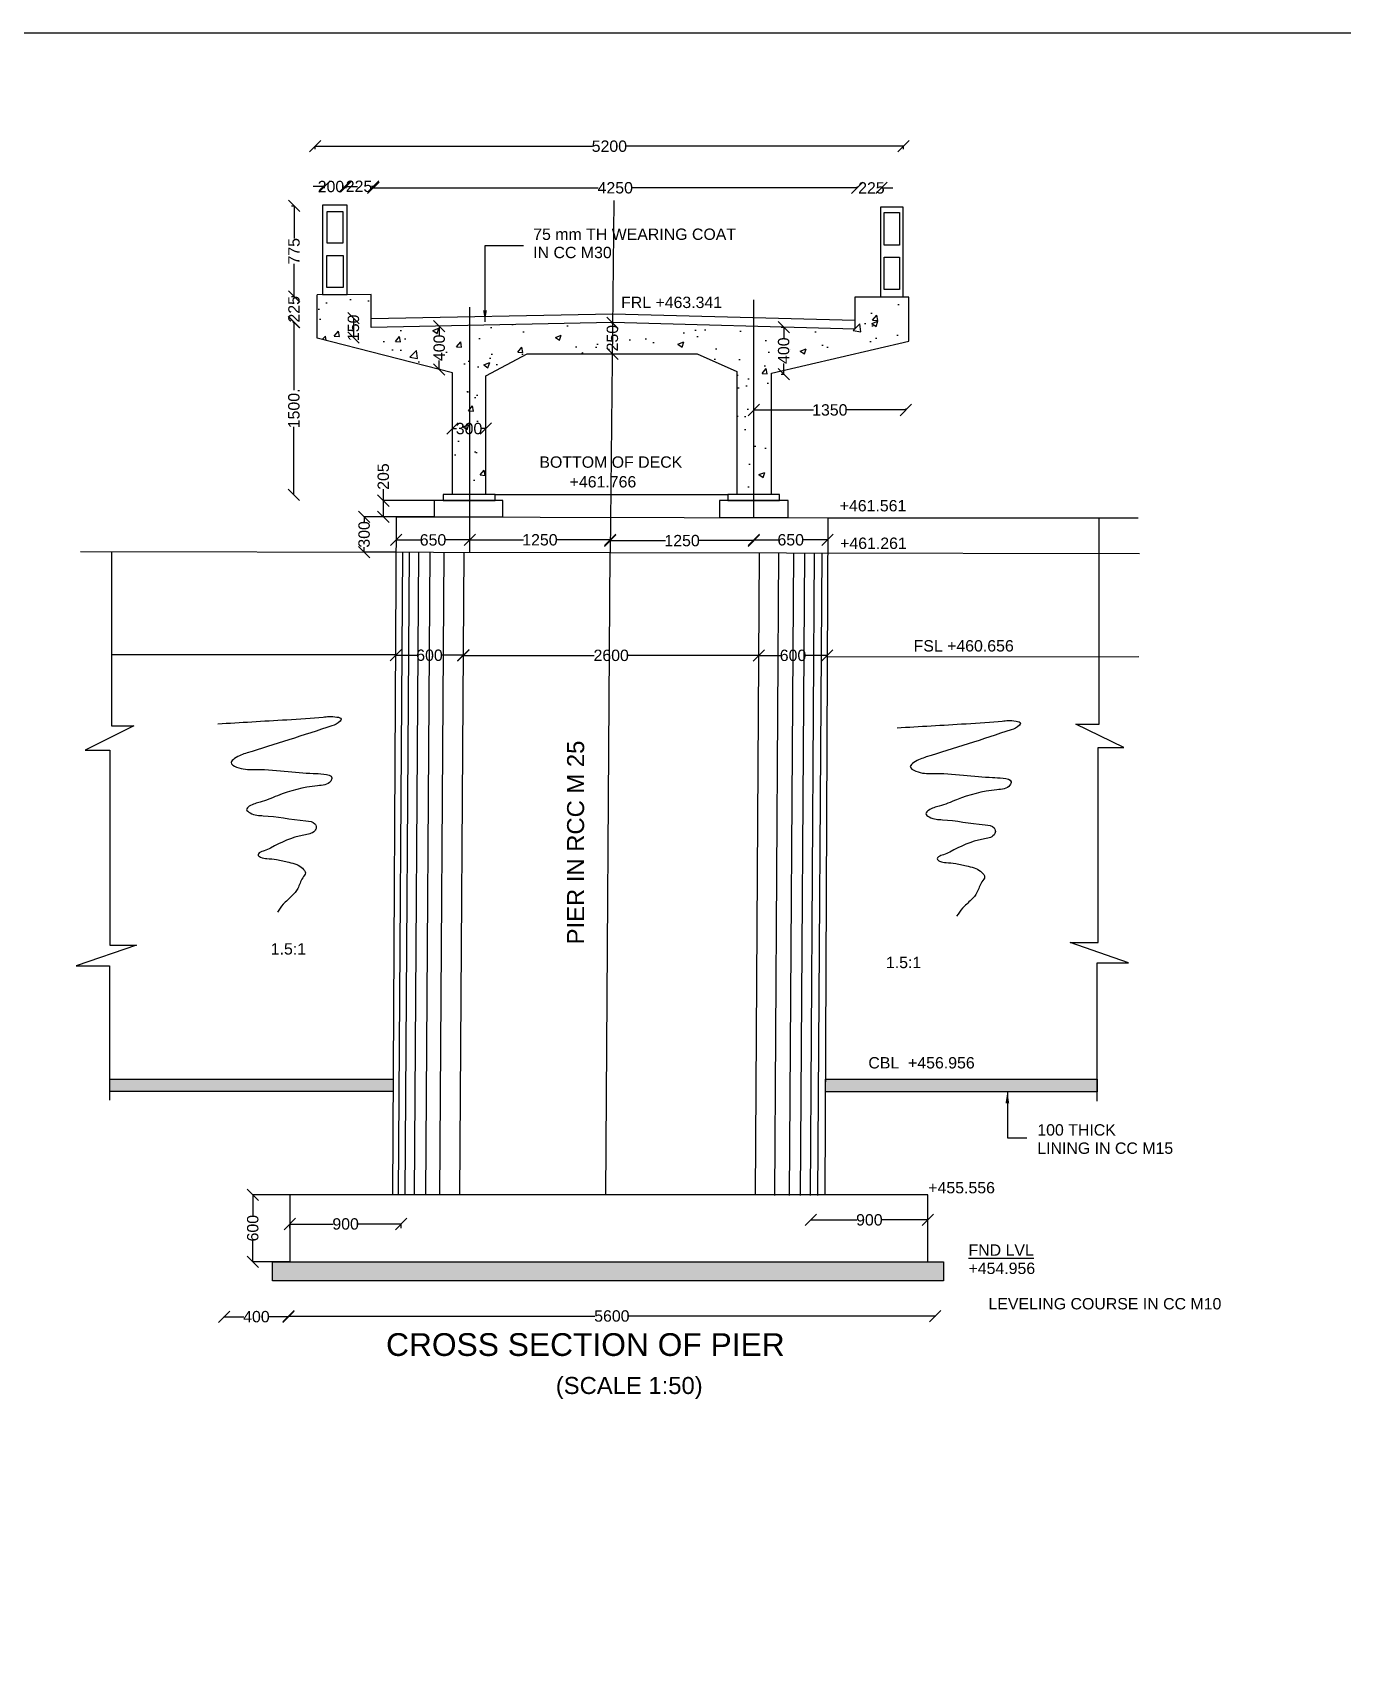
# Model space of a CAD drawing. Header units: inches. Extents: x 63565 to 101927, y 31167 to 59922.
# Drawn here: x 78877 to 90402, y 45544 to 59922 of the extents above; entities that cross this region are included whole.
import ezdxf

# ---------------------------------------------------------------- set-up
doc = ezdxf.new("R2010")
doc.units = ezdxf.units.IN
doc.header["$LTSCALE"] = 15
doc.header["$MEASUREMENT"] = 0
doc.layers.get('0').update_dxf_attribs({"color": 50})
for name, color, linetype in [('DIMENSION', 7, 'Continuous'), ('TEXT', 1, 'Continuous'), ('text2', 7, 'Continuous')]:
    doc.layers.add(name, color=color, linetype=linetype)
doc.styles.get("Standard").update_dxf_attribs({"font": 'arial.ttf', "height": 100})
doc.dimstyles.get("Standard").update_dxf_attribs({"dimtxt": 0.18, "dimasz": 0.18, "dimexe": 0.18, "dimexo": 0.0625, "dimgap": 0.09, "dimtad": 0, "dimtih": 1, "dimtoh": 1, "dimdec": 4, "dimzin": 0, "dimdsep": 46, "dimtxsty": 'Standard', "dimcen": 0.09, "dimadec": 0, "dimazin": 0, "dimtfac": 1, "dimtdec": 4, "dimtofl": 0, "dimtmove": 0, "dimatfit": 3, "dimfxl": 1, "dimtolj": 1, "dimtzin": 0, "dimarcsym": 0})
pattern_1 = [(50, (0, 0), (71.726018, -6.275213), [7.5, -82.5]), (355, (0, 0), (-13.875133, 75.219213), [6, -66]), (100.451444, (5.98, -0.52), (57.850885, 68.944), [6.37402, -70.11421]), (46.1842, (0, 20), (106.72413, -16.55193), [11.25, -123.75]), (96.63564, (8.89, 18.62), (93.46619, 97.41186), [9.56103, -105.17138]), (351.18416, (0, 20), (93.4662, 97.41186), [9, -99]), (21, (10, 15), (59.690705, -40.26189), [7.5, -82.5]), (326, (10, 15), (24.331533, 72.515005), [6, -66]), (71.451445, (14.974, 11.645), (84.02224, 32.253115), [6.37402, -70.11421]), (37.5, (0, 0), (1.2159855, 33.2893854), [0, -65.2, 0, -67, 0, -66.25]), (7.5, (0, 0), (26.306954, 39.441171), [0, -38.2, 0, -63.7, 0, -25.25]), (327.5, (-22.3, 0), (53.3822436, -2.255487), [0, -25, 0, -78, 0, -103.5]), (317.5, (-32.3, 0), (58.318617, 10.010498), [0, -32.5, 0, -51.8, 0, -73.5])]

# ---------------------------------------------------------------- blocks, each defined once
blk = doc.blocks.new('_Oblique')
at = {"color": 0, "linetype": 'ByBlock', "lineweight": -2}
blk.add_line((-0.5, -0.5), (0.5, 0.5), dxfattribs=at)
blk = doc.blocks.new('*D16')
at = {"layer": 'Defpoints', "color": 0, "transparency": 16777216}
for p in [(81363, 58897), (86541, 58922), (86541, 58897)]:
    blk.add_point(p, dxfattribs=at)
at = {"layer": 'DIMENSION', "color": 0, "lineweight": -2, "transparency": 16777216}
for p, q in [((81363, 58897), (81363, 58923)), ((81363, 58922), (83803, 58922)), ((86541, 58922), (84101, 58922)), ((86541, 58897), (86541, 58923))]:
    blk.add_line(p, q, dxfattribs=at)
at = {"layer": 'DIMENSION', "color": 0, "lineweight": -2, "transparency": 16777216, "xscale": 100, "yscale": 100, "zscale": 100, "rotation": 180}
blk.add_blockref('_Oblique', (81363, 58922), dxfattribs=at)
at = {"layer": 'DIMENSION', "color": 0, "lineweight": -2, "transparency": 16777216, "xscale": 100, "yscale": 100, "zscale": 100}
blk.add_blockref('_Oblique', (86541, 58922), dxfattribs=at)
at = {"layer": 'DIMENSION', "color": 0, "transparency": 16777216, "insert": (83952, 58922), "char_height": 100, "attachment_point": 5}
blk.add_mtext('\\A1;5200', dxfattribs=at)
blk = doc.blocks.new('*D17')
at = {"layer": 'Defpoints', "color": 0, "transparency": 16777216}
for p in [(81444, 58551), (81635, 58567), (81635, 58551)]:
    blk.add_point(p, dxfattribs=at)
at = {"layer": 'DIMENSION', "color": 0, "lineweight": -2, "transparency": 16777216}
for p, q in [((81444, 58567), (81344, 58567)), ((81444, 58552), (81444, 58567)), ((81635, 58552), (81635, 58567)), ((81635, 58567), (81735, 58567))]:
    blk.add_line(p, q, dxfattribs=at)
at = {"layer": 'DIMENSION', "color": 0, "lineweight": -2, "transparency": 16777216, "xscale": 100, "yscale": 100, "zscale": 100}
blk.add_blockref('_Oblique', (81444, 58567), dxfattribs=at)
at = {"layer": 'DIMENSION', "color": 0, "lineweight": -2, "transparency": 16777216, "xscale": 100, "yscale": 100, "zscale": 100, "rotation": 180}
blk.add_blockref('_Oblique', (81635, 58567), dxfattribs=at)
at = {"layer": 'DIMENSION', "color": 0, "transparency": 16777216, "insert": (81502, 58567), "char_height": 100, "attachment_point": 5}
blk.add_mtext('\\A1;200', dxfattribs=at)
blk = doc.blocks.new('*D18')
at = {"layer": 'Defpoints', "color": 0, "transparency": 16777216}
for p in [(81624, 58556), (81873, 58569), (81873, 58556)]:
    blk.add_point(p, dxfattribs=at)
at = {"layer": 'DIMENSION', "color": 0, "lineweight": -2, "transparency": 16777216}
for p, q in [((81624, 58556), (81624, 58569)), ((81624, 58569), (81637, 58569)), ((81873, 58569), (81860, 58569)), ((81873, 58556), (81873, 58569))]:
    blk.add_line(p, q, dxfattribs=at)
at = {"layer": 'DIMENSION', "color": 0, "lineweight": -2, "transparency": 16777216, "xscale": 100, "yscale": 100, "zscale": 100, "rotation": 180}
blk.add_blockref('_Oblique', (81624, 58569), dxfattribs=at)
at = {"layer": 'DIMENSION', "color": 0, "lineweight": -2, "transparency": 16777216, "xscale": 100, "yscale": 100, "zscale": 100}
blk.add_blockref('_Oblique', (81873, 58569), dxfattribs=at)
at = {"layer": 'DIMENSION', "color": 0, "transparency": 16777216, "insert": (81749, 58569), "char_height": 100, "attachment_point": 5}
blk.add_mtext('\\A1;225', dxfattribs=at)
blk = doc.blocks.new('*D19')
at = {"layer": 'Defpoints', "color": 0, "transparency": 16777216}
for p in [(81875, 58569), (86133, 58569), (86133, 58556)]:
    blk.add_point(p, dxfattribs=at)
at = {"layer": 'DIMENSION', "color": 0, "lineweight": -2, "transparency": 16777216}
for p, q in [((81875, 58568), (81875, 58556)), ((81875, 58556), (83853, 58556)), ((86133, 58556), (84155, 58556)), ((86133, 58568), (86133, 58556))]:
    blk.add_line(p, q, dxfattribs=at)
at = {"layer": 'DIMENSION', "color": 0, "lineweight": -2, "transparency": 16777216, "xscale": 100, "yscale": 100, "zscale": 100, "rotation": 180}
blk.add_blockref('_Oblique', (81875, 58556), dxfattribs=at)
at = {"layer": 'DIMENSION', "color": 0, "lineweight": -2, "transparency": 16777216, "xscale": 100, "yscale": 100, "zscale": 100}
blk.add_blockref('_Oblique', (86133, 58556), dxfattribs=at)
at = {"layer": 'DIMENSION', "color": 0, "transparency": 16777216, "insert": (84004, 58556), "char_height": 100, "attachment_point": 5}
blk.add_mtext('\\A1;4250', dxfattribs=at)
blk = doc.blocks.new('*D20')
at = {"layer": 'Defpoints', "color": 0, "transparency": 16777216}
for p in [(86133, 58556), (86346, 58556), (86346, 58555)]:
    blk.add_point(p, dxfattribs=at)
at = {"layer": 'DIMENSION', "color": 0, "lineweight": -2, "transparency": 16777216}
for p, q in [((86133, 58555), (86033, 58555)), ((86133, 58556), (86133, 58555)), ((86346, 58556), (86346, 58555)), ((86346, 58555), (86446, 58555))]:
    blk.add_line(p, q, dxfattribs=at)
at = {"layer": 'DIMENSION', "color": 0, "lineweight": -2, "transparency": 16777216, "xscale": 100, "yscale": 100, "zscale": 100}
blk.add_blockref('_Oblique', (86133, 58555), dxfattribs=at)
at = {"layer": 'DIMENSION', "color": 0, "lineweight": -2, "transparency": 16777216, "xscale": 100, "yscale": 100, "zscale": 100, "rotation": 180}
blk.add_blockref('_Oblique', (86346, 58555), dxfattribs=at)
at = {"layer": 'DIMENSION', "color": 0, "transparency": 16777216, "insert": (86258, 58555), "char_height": 100, "attachment_point": 5}
blk.add_mtext('\\A1;225', dxfattribs=at)
blk = doc.blocks.new('*D21')
at = {"layer": 'Defpoints', "color": 0, "transparency": 16777216}
for p in [(81155, 58397), (81155, 57600), (81177, 57600)]:
    blk.add_point(p, dxfattribs=at)
at = {"layer": 'DIMENSION', "color": 0, "lineweight": -2, "transparency": 16777216}
for p, q in [((81155, 58397), (81177, 58397)), ((81177, 58397), (81177, 58109)), ((81177, 57600), (81177, 57888)), ((81155, 57600), (81177, 57600))]:
    blk.add_line(p, q, dxfattribs=at)
at = {"layer": 'DIMENSION', "color": 0, "lineweight": -2, "transparency": 16777216, "xscale": 100, "yscale": 100, "zscale": 100}
for p, rotation in [((81177, 58397), 90), ((81177, 57600), 270)]:
    blk.add_blockref('_Oblique', p, dxfattribs=dict(at, rotation=rotation))
at = {"layer": 'DIMENSION', "color": 0, "transparency": 16777216, "insert": (81177, 57998), "char_height": 100, "attachment_point": 5, "rotation": 90}
blk.add_mtext('\\A1;775', dxfattribs=at)
blk = doc.blocks.new('*D22')
at = {"layer": 'Defpoints', "color": 0, "transparency": 16777216}
for p in [(81166, 57600), (81166, 57374), (81177, 57374)]:
    blk.add_point(p, dxfattribs=at)
at = {"layer": 'DIMENSION', "color": 0, "lineweight": -2, "transparency": 16777216}
for p, q in [((81166, 57600), (81177, 57600)), ((81177, 57600), (81177, 57599)), ((81166, 57374), (81177, 57374)), ((81177, 57374), (81177, 57375))]:
    blk.add_line(p, q, dxfattribs=at)
at = {"layer": 'DIMENSION', "color": 0, "lineweight": -2, "transparency": 16777216, "xscale": 100, "yscale": 100, "zscale": 100}
for p, rotation in [((81177, 57600), 90), ((81177, 57374), 270)]:
    blk.add_blockref('_Oblique', p, dxfattribs=dict(at, rotation=rotation))
at = {"layer": 'DIMENSION', "color": 0, "transparency": 16777216, "insert": (81177, 57487), "char_height": 100, "attachment_point": 5, "rotation": 90}
blk.add_mtext('\\A1;225', dxfattribs=at)
blk = doc.blocks.new('*D23')
at = {"layer": 'Defpoints', "color": 0, "transparency": 16777216}
for p in [(81177, 57374), (81176, 55855), (81177, 55855)]:
    blk.add_point(p, dxfattribs=at)
at = {"layer": 'DIMENSION', "color": 0, "lineweight": -2, "transparency": 16777216}
for p, q in [((81177, 57374), (81176, 57374)), ((81176, 57374), (81176, 56776)), ((81176, 55855), (81176, 56453)), ((81177, 55855), (81176, 55855))]:
    blk.add_line(p, q, dxfattribs=at)
at = {"layer": 'DIMENSION', "color": 0, "lineweight": -2, "transparency": 16777216, "xscale": 100, "yscale": 100, "zscale": 100}
for p, rotation in [((81176, 57374), 90), ((81176, 55855), 270)]:
    blk.add_blockref('_Oblique', p, dxfattribs=dict(at, rotation=rotation))
at = {"layer": 'DIMENSION', "color": 0, "transparency": 16777216, "insert": (81176, 56615), "char_height": 100, "attachment_point": 5, "rotation": 90}
blk.add_mtext('\\A1;1500.', dxfattribs=at)
blk = doc.blocks.new('*D24')
at = {"layer": 'Defpoints', "color": 0, "transparency": 16777216}
for p in [(81701, 57408), (81700, 57240), (81701, 57240)]:
    blk.add_point(p, dxfattribs=at)
at = {"layer": 'DIMENSION', "color": 0, "lineweight": -2, "transparency": 16777216}
for p, q in [((81701, 57408), (81699, 57408)), ((81700, 57408), (81700, 57240)), ((81701, 57240), (81699, 57240))]:
    blk.add_line(p, q, dxfattribs=at)
at = {"layer": 'DIMENSION', "color": 0, "lineweight": -2, "transparency": 16777216, "xscale": 100, "yscale": 100, "zscale": 100}
for p, rotation in [((81700, 57408), 90), ((81700, 57240), 270)]:
    blk.add_blockref('_Oblique', p, dxfattribs=dict(at, rotation=rotation))
at = {"layer": 'DIMENSION', "color": 0, "transparency": 16777216, "insert": (81700, 57324), "char_height": 100, "attachment_point": 5, "rotation": 90}
blk.add_mtext('\\A1;150', dxfattribs=at)
blk = doc.blocks.new('*D25')
at = {"layer": 'Defpoints', "color": 0, "transparency": 16777216}
for p in [(82455, 57340), (82455, 57340), (82462, 56956)]:
    blk.add_point(p, dxfattribs=at)
at = {"layer": 'DIMENSION', "color": 0, "lineweight": -2, "transparency": 16777216}
for p, q in [((82455, 57340), (82455, 57340)), ((82455, 57340), (82455, 57260)), ((82455, 56956), (82455, 57036)), ((82462, 56956), (82455, 56956))]:
    blk.add_line(p, q, dxfattribs=at)
at = {"layer": 'DIMENSION', "color": 0, "lineweight": -2, "transparency": 16777216, "xscale": 100, "yscale": 100, "zscale": 100}
for p, rotation in [((82455, 57340), 90), ((82455, 56956), 270)]:
    blk.add_blockref('_Oblique', p, dxfattribs=dict(at, rotation=rotation))
at = {"layer": 'DIMENSION', "color": 0, "transparency": 16777216, "insert": (82455, 57148), "char_height": 100, "attachment_point": 5, "rotation": 90}
blk.add_mtext('\\A1;400', dxfattribs=at)
blk = doc.blocks.new('*D26')
at = {"layer": 'Defpoints', "color": 0, "transparency": 16777216}
for p in [(82571, 56362), (82864, 56437), (82864, 56362)]:
    blk.add_point(p, dxfattribs=at)
at = {"layer": 'DIMENSION', "color": 0, "lineweight": -2, "transparency": 16777216}
for p, q in [((82571, 56362), (82571, 56437)), ((82571, 56437), (82607, 56437)), ((82864, 56437), (82828, 56437)), ((82864, 56362), (82864, 56437))]:
    blk.add_line(p, q, dxfattribs=at)
at = {"layer": 'DIMENSION', "color": 0, "lineweight": -2, "transparency": 16777216, "xscale": 100, "yscale": 100, "zscale": 100, "rotation": 180}
blk.add_blockref('_Oblique', (82571, 56437), dxfattribs=at)
at = {"layer": 'DIMENSION', "color": 0, "lineweight": -2, "transparency": 16777216, "xscale": 100, "yscale": 100, "zscale": 100}
blk.add_blockref('_Oblique', (82864, 56437), dxfattribs=at)
at = {"layer": 'DIMENSION', "color": 0, "transparency": 16777216, "insert": (82717, 56437), "char_height": 100, "attachment_point": 5}
blk.add_mtext('\\A1;300', dxfattribs=at)
blk = doc.blocks.new('*D27')
at = {"layer": 'Defpoints', "color": 0, "transparency": 16777216}
for p in [(85224, 56613), (86560, 56613), (86560, 56601)]:
    blk.add_point(p, dxfattribs=at)
at = {"layer": 'DIMENSION', "color": 0, "lineweight": -2, "transparency": 16777216}
for p, q in [((85224, 56613), (85224, 56601)), ((85224, 56601), (85747, 56601)), ((86560, 56601), (86036, 56601)), ((86560, 56613), (86560, 56601))]:
    blk.add_line(p, q, dxfattribs=at)
at = {"layer": 'DIMENSION', "color": 0, "lineweight": -2, "transparency": 16777216, "xscale": 100, "yscale": 100, "zscale": 100, "rotation": 180}
blk.add_blockref('_Oblique', (85224, 56601), dxfattribs=at)
at = {"layer": 'DIMENSION', "color": 0, "lineweight": -2, "transparency": 16777216, "xscale": 100, "yscale": 100, "zscale": 100}
blk.add_blockref('_Oblique', (86560, 56601), dxfattribs=at)
at = {"layer": 'DIMENSION', "color": 0, "transparency": 16777216, "insert": (85892, 56601), "char_height": 100, "attachment_point": 5}
blk.add_mtext('\\A1;1350', dxfattribs=at)
blk = doc.blocks.new('*D28')
at = {"layer": 'Defpoints', "color": 0, "transparency": 16777216}
for p in [(85465, 57330), (85465, 56916), (85486, 56916)]:
    blk.add_point(p, dxfattribs=at)
at = {"layer": 'DIMENSION', "color": 0, "lineweight": -2, "transparency": 16777216}
for p, q in [((85465, 57330), (85486, 57330)), ((85486, 57330), (85486, 57235)), ((85486, 56916), (85486, 57010)), ((85465, 56916), (85486, 56916))]:
    blk.add_line(p, q, dxfattribs=at)
at = {"layer": 'DIMENSION', "color": 0, "lineweight": -2, "transparency": 16777216, "xscale": 100, "yscale": 100, "zscale": 100}
for p, rotation in [((85486, 57330), 90), ((85486, 56916), 270)]:
    blk.add_blockref('_Oblique', p, dxfattribs=dict(at, rotation=rotation))
at = {"layer": 'DIMENSION', "color": 0, "transparency": 16777216, "insert": (85486, 57123), "char_height": 100, "attachment_point": 5, "rotation": 90}
blk.add_mtext('\\A1;400', dxfattribs=at)
blk = doc.blocks.new('*D29')
at = {"layer": 'Defpoints', "color": 0, "transparency": 16777216}
for p in [(82077, 55457), (82723, 55457), (82723, 55457)]:
    blk.add_point(p, dxfattribs=at)
at = {"layer": 'DIMENSION', "color": 0, "lineweight": -2, "transparency": 16777216}
for p, q in [((82077, 55458), (82077, 55458)), ((82077, 55457), (82289, 55457)), ((82723, 55457), (82510, 55457)), ((82723, 55458), (82723, 55458))]:
    blk.add_line(p, q, dxfattribs=at)
at = {"layer": 'DIMENSION', "color": 0, "lineweight": -2, "transparency": 16777216, "xscale": 100, "yscale": 100, "zscale": 100, "rotation": 180}
blk.add_blockref('_Oblique', (82077, 55457), dxfattribs=at)
at = {"layer": 'DIMENSION', "color": 0, "lineweight": -2, "transparency": 16777216, "xscale": 100, "yscale": 100, "zscale": 100}
blk.add_blockref('_Oblique', (82723, 55457), dxfattribs=at)
at = {"layer": 'DIMENSION', "color": 0, "transparency": 16777216, "insert": (82400, 55457), "char_height": 100, "attachment_point": 5}
blk.add_mtext('\\A1;650', dxfattribs=at)
blk = doc.blocks.new('*D30')
at = {"layer": 'Defpoints', "color": 0, "transparency": 16777216}
for p in [(82723, 55458), (83959, 55458), (83959, 55445)]:
    blk.add_point(p, dxfattribs=at)
at = {"layer": 'DIMENSION', "color": 0, "lineweight": -2, "transparency": 16777216}
for p, q in [((82723, 55458), (82723, 55458)), ((82723, 55458), (83197, 55458)), ((83959, 55458), (83486, 55458)), ((83959, 55445), (83959, 55458))]:
    blk.add_line(p, q, dxfattribs=at)
at = {"layer": 'DIMENSION', "color": 0, "lineweight": -2, "transparency": 16777216, "xscale": 100, "yscale": 100, "zscale": 100, "rotation": 180}
blk.add_blockref('_Oblique', (82723, 55458), dxfattribs=at)
at = {"layer": 'DIMENSION', "color": 0, "lineweight": -2, "transparency": 16777216, "xscale": 100, "yscale": 100, "zscale": 100}
blk.add_blockref('_Oblique', (83959, 55458), dxfattribs=at)
at = {"layer": 'DIMENSION', "color": 0, "transparency": 16777216, "insert": (83341, 55458), "char_height": 100, "attachment_point": 5}
blk.add_mtext('\\A1;1250', dxfattribs=at)
blk = doc.blocks.new('*D31')
at = {"layer": 'Defpoints', "color": 0, "transparency": 16777216}
for p in [(83959, 55458), (85224, 55458), (85224, 55451)]:
    blk.add_point(p, dxfattribs=at)
at = {"layer": 'DIMENSION', "color": 0, "lineweight": -2, "transparency": 16777216}
for p, q in [((83959, 55458), (83959, 55451)), ((83959, 55451), (84447, 55451)), ((85224, 55451), (84736, 55451)), ((85224, 55458), (85224, 55451))]:
    blk.add_line(p, q, dxfattribs=at)
at = {"layer": 'DIMENSION', "color": 0, "lineweight": -2, "transparency": 16777216, "xscale": 100, "yscale": 100, "zscale": 100, "rotation": 180}
blk.add_blockref('_Oblique', (83959, 55451), dxfattribs=at)
at = {"layer": 'DIMENSION', "color": 0, "lineweight": -2, "transparency": 16777216, "xscale": 100, "yscale": 100, "zscale": 100}
blk.add_blockref('_Oblique', (85224, 55451), dxfattribs=at)
at = {"layer": 'DIMENSION', "color": 0, "transparency": 16777216, "insert": (84592, 55451), "char_height": 100, "attachment_point": 5}
blk.add_mtext('\\A1;1250', dxfattribs=at)
blk = doc.blocks.new('*D32')
at = {"layer": 'Defpoints', "color": 0, "transparency": 16777216}
for p in [(85224, 55451), (85872, 55458), (85872, 55448)]:
    blk.add_point(p, dxfattribs=at)
at = {"layer": 'DIMENSION', "color": 0, "lineweight": -2, "transparency": 16777216}
for p, q in [((85224, 55451), (85224, 55458)), ((85224, 55458), (85438, 55458)), ((85872, 55458), (85659, 55458)), ((85872, 55448), (85872, 55458))]:
    blk.add_line(p, q, dxfattribs=at)
at = {"layer": 'DIMENSION', "color": 0, "lineweight": -2, "transparency": 16777216, "xscale": 100, "yscale": 100, "zscale": 100, "rotation": 180}
blk.add_blockref('_Oblique', (85224, 55458), dxfattribs=at)
at = {"layer": 'DIMENSION', "color": 0, "lineweight": -2, "transparency": 16777216, "xscale": 100, "yscale": 100, "zscale": 100}
blk.add_blockref('_Oblique', (85872, 55458), dxfattribs=at)
at = {"layer": 'DIMENSION', "color": 0, "transparency": 16777216, "insert": (85548, 55458), "char_height": 100, "attachment_point": 5}
blk.add_mtext('\\A1;650', dxfattribs=at)
blk = doc.blocks.new('*D33')
at = {"layer": 'Defpoints', "color": 0, "transparency": 16777216}
for p in [(82072, 54445), (82667, 54442), (82667, 54441)]:
    blk.add_point(p, dxfattribs=at)
at = {"layer": 'DIMENSION', "color": 0, "lineweight": -2, "transparency": 16777216}
for p, q in [((82072, 54445), (82072, 54442)), ((82072, 54442), (82259, 54442)), ((82667, 54442), (82480, 54442)), ((82667, 54441), (82667, 54443))]:
    blk.add_line(p, q, dxfattribs=at)
at = {"layer": 'DIMENSION', "color": 0, "lineweight": -2, "transparency": 16777216, "xscale": 100, "yscale": 100, "zscale": 100, "rotation": 180}
blk.add_blockref('_Oblique', (82072, 54442), dxfattribs=at)
at = {"layer": 'DIMENSION', "color": 0, "lineweight": -2, "transparency": 16777216, "xscale": 100, "yscale": 100, "zscale": 100}
blk.add_blockref('_Oblique', (82667, 54442), dxfattribs=at)
at = {"layer": 'DIMENSION', "color": 0, "transparency": 16777216, "insert": (82369, 54442), "char_height": 100, "attachment_point": 5}
blk.add_mtext('\\A1;600', dxfattribs=at)
blk = doc.blocks.new('*D34')
at = {"layer": 'Defpoints', "color": 0, "transparency": 16777216}
for p in [(82667, 54441), (85268, 54441), (85268, 54424)]:
    blk.add_point(p, dxfattribs=at)
at = {"layer": 'DIMENSION', "color": 0, "lineweight": -2, "transparency": 16777216}
for p, q in [((82667, 54441), (82667, 54441)), ((82667, 54441), (83818, 54441)), ((85268, 54441), (84118, 54441)), ((85268, 54424), (85268, 54441))]:
    blk.add_line(p, q, dxfattribs=at)
at = {"layer": 'DIMENSION', "color": 0, "lineweight": -2, "transparency": 16777216, "xscale": 100, "yscale": 100, "zscale": 100, "rotation": 180}
blk.add_blockref('_Oblique', (82667, 54441), dxfattribs=at)
at = {"layer": 'DIMENSION', "color": 0, "lineweight": -2, "transparency": 16777216, "xscale": 100, "yscale": 100, "zscale": 100}
blk.add_blockref('_Oblique', (85268, 54441), dxfattribs=at)
at = {"layer": 'DIMENSION', "color": 0, "transparency": 16777216, "insert": (83968, 54441), "char_height": 100, "attachment_point": 5}
blk.add_mtext('\\A1;2600', dxfattribs=at)
blk = doc.blocks.new('*D35')
at = {"layer": 'Defpoints', "color": 0, "transparency": 16777216}
for p in [(85268, 54424), (85868, 54441), (85868, 54426)]:
    blk.add_point(p, dxfattribs=at)
at = {"layer": 'DIMENSION', "color": 0, "lineweight": -2, "transparency": 16777216}
for p, q in [((85268, 54424), (85268, 54442)), ((85268, 54441), (85457, 54441)), ((85868, 54441), (85679, 54441)), ((85868, 54426), (85868, 54442))]:
    blk.add_line(p, q, dxfattribs=at)
at = {"layer": 'DIMENSION', "color": 0, "lineweight": -2, "transparency": 16777216, "xscale": 100, "yscale": 100, "zscale": 100, "rotation": 180}
blk.add_blockref('_Oblique', (85268, 54441), dxfattribs=at)
at = {"layer": 'DIMENSION', "color": 0, "lineweight": -2, "transparency": 16777216, "xscale": 100, "yscale": 100, "zscale": 100}
blk.add_blockref('_Oblique', (85868, 54441), dxfattribs=at)
at = {"layer": 'DIMENSION', "color": 0, "transparency": 16777216, "insert": (85568, 54441), "char_height": 100, "attachment_point": 5}
blk.add_mtext('\\A1;600', dxfattribs=at)
blk = doc.blocks.new('*D36')
at = {"layer": 'Defpoints', "color": 0, "transparency": 16777216}
for p in [(81141, 49695), (80814, 49104), (81141, 49104)]:
    blk.add_point(p, dxfattribs=at)
at = {"layer": 'DIMENSION', "color": 0, "lineweight": -2, "transparency": 16777216}
for p, q in [((81141, 49695), (80813, 49695)), ((80814, 49695), (80814, 49510)), ((80814, 49104), (80814, 49289)), ((81141, 49104), (80813, 49104))]:
    blk.add_line(p, q, dxfattribs=at)
at = {"layer": 'DIMENSION', "color": 0, "lineweight": -2, "transparency": 16777216, "xscale": 100, "yscale": 100, "zscale": 100}
for p, rotation in [((80814, 49695), 90), ((80814, 49104), 270)]:
    blk.add_blockref('_Oblique', p, dxfattribs=dict(at, rotation=rotation))
at = {"layer": 'DIMENSION', "color": 0, "transparency": 16777216, "insert": (80814, 49400), "char_height": 100, "attachment_point": 5, "rotation": 90}
blk.add_mtext('\\A1;600', dxfattribs=at)
blk = doc.blocks.new('*D37')
at = {"layer": 'Defpoints', "color": 0, "transparency": 16777216}
for p in [(81141, 49400), (82120, 49437), (82120, 49400)]:
    blk.add_point(p, dxfattribs=at)
at = {"layer": 'DIMENSION', "color": 0, "lineweight": -2, "transparency": 16777216}
for p, q in [((81141, 49400), (81141, 49437)), ((81141, 49437), (81521, 49437)), ((82120, 49437), (81741, 49437)), ((82120, 49400), (82120, 49437))]:
    blk.add_line(p, q, dxfattribs=at)
at = {"layer": 'DIMENSION', "color": 0, "lineweight": -2, "transparency": 16777216, "xscale": 100, "yscale": 100, "zscale": 100, "rotation": 180}
blk.add_blockref('_Oblique', (81141, 49437), dxfattribs=at)
at = {"layer": 'DIMENSION', "color": 0, "lineweight": -2, "transparency": 16777216, "xscale": 100, "yscale": 100, "zscale": 100}
blk.add_blockref('_Oblique', (82120, 49437), dxfattribs=at)
at = {"layer": 'DIMENSION', "color": 0, "transparency": 16777216, "insert": (81631, 49437), "char_height": 100, "attachment_point": 5}
blk.add_mtext('\\A1;900', dxfattribs=at)
blk = doc.blocks.new('*D38')
at = {"layer": 'Defpoints', "color": 0, "transparency": 16777216}
for p in [(81129, 48619), (86820, 48627), (86820, 48619)]:
    blk.add_point(p, dxfattribs=at)
at = {"layer": 'DIMENSION', "color": 0, "lineweight": -2, "transparency": 16777216}
for p, q in [((81129, 48619), (81129, 48627)), ((81129, 48627), (83825, 48627)), ((86820, 48627), (84124, 48627)), ((86820, 48619), (86820, 48627))]:
    blk.add_line(p, q, dxfattribs=at)
at = {"layer": 'DIMENSION', "color": 0, "lineweight": -2, "transparency": 16777216, "xscale": 100, "yscale": 100, "zscale": 100, "rotation": 180}
blk.add_blockref('_Oblique', (81129, 48627), dxfattribs=at)
at = {"layer": 'DIMENSION', "color": 0, "lineweight": -2, "transparency": 16777216, "xscale": 100, "yscale": 100, "zscale": 100}
blk.add_blockref('_Oblique', (86820, 48627), dxfattribs=at)
at = {"layer": 'DIMENSION', "color": 0, "transparency": 16777216, "insert": (83974, 48627), "char_height": 100, "attachment_point": 5}
blk.add_mtext('\\A1;5600', dxfattribs=at)
blk = doc.blocks.new('*D39')
at = {"layer": 'Defpoints', "color": 0, "transparency": 16777216}
for p in [(80563, 48627), (80563, 48621), (81129, 48627)]:
    blk.add_point(p, dxfattribs=at)
at = {"layer": 'DIMENSION', "color": 0, "lineweight": -2, "transparency": 16777216}
for p, q in [((80563, 48627), (80563, 48621)), ((80563, 48621), (80734, 48621)), ((81129, 48621), (80958, 48621)), ((81129, 48627), (81129, 48621))]:
    blk.add_line(p, q, dxfattribs=at)
at = {"layer": 'DIMENSION', "color": 0, "lineweight": -2, "transparency": 16777216, "xscale": 100, "yscale": 100, "zscale": 100, "rotation": 180}
blk.add_blockref('_Oblique', (80563, 48621), dxfattribs=at)
at = {"layer": 'DIMENSION', "color": 0, "lineweight": -2, "transparency": 16777216, "xscale": 100, "yscale": 100, "zscale": 100}
blk.add_blockref('_Oblique', (81129, 48621), dxfattribs=at)
at = {"layer": 'DIMENSION', "color": 0, "transparency": 16777216, "insert": (80846, 48621), "char_height": 100, "attachment_point": 5}
blk.add_mtext('\\A1;400', dxfattribs=at)
blk = doc.blocks.new('*D40')
at = {"layer": 'Defpoints', "color": 0, "transparency": 16777216}
for p in [(85726, 49473), (86754, 49473), (86754, 49473)]:
    blk.add_point(p, dxfattribs=at)
at = {"layer": 'DIMENSION', "color": 0, "lineweight": -2, "transparency": 16777216}
for p, q in [((85726, 49473), (85726, 49474)), ((85726, 49473), (86129, 49473)), ((86754, 49473), (86350, 49473)), ((86754, 49473), (86754, 49474))]:
    blk.add_line(p, q, dxfattribs=at)
at = {"layer": 'DIMENSION', "color": 0, "lineweight": -2, "transparency": 16777216, "xscale": 100, "yscale": 100, "zscale": 100, "rotation": 180}
blk.add_blockref('_Oblique', (85726, 49473), dxfattribs=at)
at = {"layer": 'DIMENSION', "color": 0, "lineweight": -2, "transparency": 16777216, "xscale": 100, "yscale": 100, "zscale": 100}
blk.add_blockref('_Oblique', (86754, 49473), dxfattribs=at)
at = {"layer": 'DIMENSION', "color": 0, "transparency": 16777216, "insert": (86240, 49473), "char_height": 100, "attachment_point": 5}
blk.add_mtext('\\A1;900', dxfattribs=at)
blk = doc.blocks.new('*D70')
at = {"layer": 'Defpoints', "color": 0, "transparency": 16777216}
for p in [(81963, 55803), (82411, 55803), (82411, 55660)]:
    blk.add_point(p, dxfattribs=at)
at = {"layer": 'TEXT', "color": 0, "lineweight": -2, "transparency": 16777216}
for p, q in [((81963, 55803), (81963, 55903)), ((82411, 55803), (81963, 55803)), ((81963, 55660), (81963, 55803)), ((82411, 55660), (81963, 55660))]:
    blk.add_line(p, q, dxfattribs=at)
at = {"layer": 'TEXT', "color": 0, "lineweight": -2, "transparency": 16777216, "xscale": 100, "yscale": 100, "zscale": 100}
for p, rotation in [((81963, 55803), 90), ((81963, 55660), 270)]:
    blk.add_blockref('_Oblique', p, dxfattribs=dict(at, rotation=rotation))
at = {"layer": 'TEXT', "color": 0, "transparency": 16777216, "insert": (81963, 56015), "char_height": 100, "attachment_point": 5, "rotation": 90}
blk.add_mtext('\\A1;205', dxfattribs=at)
blk = doc.blocks.new('*D71')
at = {"layer": 'Defpoints', "color": 0, "transparency": 16777216}
for p in [(82078, 55661), (81794, 55351), (82077, 55351)]:
    blk.add_point(p, dxfattribs=at)
at = {"layer": 'TEXT', "color": 0, "lineweight": -2, "transparency": 16777216}
for p, q in [((82078, 55661), (81794, 55661)), ((81794, 55661), (81794, 55616)), ((81794, 55351), (81794, 55395)), ((82077, 55351), (81794, 55351))]:
    blk.add_line(p, q, dxfattribs=at)
at = {"layer": 'TEXT', "color": 0, "lineweight": -2, "transparency": 16777216, "xscale": 100, "yscale": 100, "zscale": 100}
for p, rotation in [((81794, 55661), 90), ((81794, 55351), 270)]:
    blk.add_blockref('_Oblique', p, dxfattribs=dict(at, rotation=rotation))
at = {"layer": 'TEXT', "color": 0, "transparency": 16777216, "insert": (81794, 55506), "char_height": 100, "attachment_point": 5, "rotation": 90}
blk.add_mtext('\\A1;300', dxfattribs=at)
blk = doc.blocks.new('*D73')
at = {"layer": 'Defpoints', "color": 0, "transparency": 16777216}
for p in [(83972, 57369), (83979, 57369), (83977, 57096)]:
    blk.add_point(p, dxfattribs=at)
at = {"layer": 'TEXT', "color": 0, "lineweight": -2, "transparency": 16777216}
for p, q in [((83972, 57369), (83980, 57369)), ((83979, 57369), (83979, 57344)), ((83977, 57096), (83980, 57096)), ((83979, 57096), (83979, 57122))]:
    blk.add_line(p, q, dxfattribs=at)
at = {"layer": 'TEXT', "color": 0, "lineweight": -2, "transparency": 16777216, "xscale": 100, "yscale": 100, "zscale": 100}
for p, rotation in [((83979, 57369), 90), ((83979, 57096), 270)]:
    blk.add_blockref('_Oblique', p, dxfattribs=dict(at, rotation=rotation))
at = {"layer": 'TEXT', "color": 0, "transparency": 16777216, "insert": (83979, 57233), "char_height": 100, "attachment_point": 5, "rotation": 90}
blk.add_mtext('\\A1;250', dxfattribs=at)

msp = doc.modelspace()

# ---------------------------------------------------------------- hatches: boundary and pattern name
h = msp.add_hatch()
h.set_pattern_fill('AR-CONC', color=0, scale=75, style=0)
h.set_pattern_definition([(50, (0, 0), (537.9451, -47.0641), [56.25, -618.75]), (355, (0, 0), (-104.0635, 564.144), [45, -495]), (100.4514, (44.83, -3.9), (433.882, 517.0797), [47.805, -525.8566]), (46.1842, (0, 150), (800.4308, -124.1393), [84.375, -928.125]), (96.6356, (66.7, 139.66), (700.997, 730.5884), [71.708, -788.785]), (351.1842, (0, 150), (700.9965, 730.589), [67.5, -742.5]), (21, (75, 112.5), (447.6803, -301.9642), [56.25, -618.75]), (326, (75, 112.5), (182.4865, 543.8625), [45, -495]), (71.4514, (112.3, 87.34), (630.167, 241.898), [47.805, -525.8566]), (37.5, (0, 0), (9.1199, 249.6704), [0, -489, 0, -502.5, 0, -496.875]), (7.5, (0, 0), (197.30215, 295.8088), [0, -286.5, 0, -477.75, 0, -189.375]), (327.5, (-167.25, 0), (400.36683, -16.91615), [0, -187.5, 0, -585, 0, -776.25]), (317.5, (-242.25, 0), (437.3896, 75.0787), [0, -243.75, 0, -388.5, 0, -551.25])])
h.paths.add_polyline_path([(85379.4, 56924.5), (86586.7, 57207.9), (86586.7, 57593.1), (86111.2, 57593.1), (86111.2, 57312.3), (83980.7, 57369.6), (83979.9, 57369.6), (83977, 57096.4), (84725.6, 57096.4), (85072.9, 56940.2), (85072.9, 55857), (85379.4, 55857)])
h.paths.add_polyline_path([(83979.9, 57369.6), (82722.8, 57344.9), (82722.8, 55856.7), (82864.4, 55856.7), (82864.4, 56900.3), (83227.7, 57096.4), (83977, 57096.4)])
h.paths.add_polyline_path([(82722.8, 57344.9), (81854.4, 57327.8), (81854.4, 57618.7), (81644.9, 57617.5), (81644.9, 57616.2), (81426.8, 57616.2), (81379.8, 57615.9), (81379.8, 57232), (82570.5, 56928.9), (82570.5, 55856.7), (82722.8, 55856.7)])
at = {"layer": 'TEXT'}
h = msp.add_hatch(dxfattribs=at)
h.set_pattern_fill('AR-CONC', color=0, scale=10)
h.set_pattern_definition(pattern_1)
h.paths.add_polyline_path([(82052.5, 50708.3), (79553.1, 50708.3), (79553.1, 50606.6), (82052, 50606.6)])
h = msp.add_hatch(dxfattribs=at)
h.set_pattern_fill('AR-CONC', color=0)
h.set_pattern_definition([(50, (0, 0), (7.17260183, -0.62752135), [0.75, -8.25]), (355, (0, 0), (-1.38751334, 7.52192134), [0.6, -6.6]), (100.4514445, (0.598, -0.052), (5.78508847, 6.8943999), [0.6374019, -7.0114211]), (46.1842, (0, 2), (10.6724133, -1.6551928), [1.125, -12.375]), (96.635635, (0.889, 1.862), (9.3466195, 9.741186), [0.9561034, -10.5171376]), (351.184164, (0, 2), (9.3466195, 9.741186), [0.9, -9.9]), (21, (1, 1.5), (5.96907052, -4.0261889), [0.75, -8.25]), (326, (1, 1.5), (2.4331533, 7.25150045), [0.6, -6.6]), (71.451445, (1.4974, 1.1645), (8.40222377, 3.22531153), [0.6374019, -7.0114211]), (37.5, (0, 0), (0.12159855, 3.32893854), [0, -6.52, 0, -6.7, 0, -6.625]), (7.5, (0, 0), (2.63069537, 3.94411712), [0, -3.82, 0, -6.37, 0, -2.525]), (327.5, (-2.23, 0), (5.33822436, -0.22554872), [0, -2.5, 0, -7.8, 0, -10.35]), (317.5, (-3.23, 0), (5.8318617, 1.00104982), [0, -3.25, 0, -5.18, 0, -7.35])])
h.paths.add_polyline_path([(88244.8, 50710.8), (85853.3, 50710.8), (85853.3, 50599.4), (88244.8, 50599.4)])
h = msp.add_hatch(dxfattribs=at)
h.set_pattern_fill('AR-CONC', color=0, scale=10)
h.set_pattern_definition(pattern_1)
h.paths.add_polyline_path([(86892.3, 49104), (80986.9, 49104), (80986.9, 48938.1), (86892.3, 48938.1)])

# ---------------------------------------------------------------- linework, layer by layer
at = {"color": 0}
for points in [[(81426.8, 57616.2), (81644.9, 57616.2), (81644.9, 58403.2), (81426.8, 58403.2)], [(86534.7, 57593.1), (86340.3, 57593.1), (86340.3, 58387.8), (86534.7, 58387.8)], [(81468.2, 58347.7), (81607.5, 58347.7), (81607.5, 58069.2), (81468.2, 58069.2)], [(86369, 58338), (86505.9, 58338), (86505.9, 58053), (86369, 58053)], [(81466.2, 57960.8), (81608.6, 57960.8), (81608.6, 57679.3), (81466.2, 57679.3)], [(86369, 57944.8), (86505.9, 57944.8), (86505.9, 57662), (86369, 57662)], [(82411.1, 55660.1), (83014.6, 55660.1), (83014.6, 55803.4), (82411.1, 55803.4)], [(82490.3, 55803.4), (82947.3, 55803.4), (82947.3, 55856.7), (82490.3, 55856.7)], [(84920.4, 55654.7), (85526.6, 55654.7), (85526.6, 55804.9), (84920.4, 55804.9)], [(84994.1, 55804.9), (85449.8, 55804.9), (85449.8, 55857), (84994.1, 55857)], [(82052.5, 50708.3), (79553.1, 50708.3), (79553.1, 50606.6), (82052.5, 50606.6)], [(85853.3, 50710.8), (88244.8, 50710.8), (88244.8, 50599.4), (85853.3, 50599.4)], [(81141.4, 49104), (86753.5, 49104), (86753.5, 49695.1), (81141.4, 49695.1)], [(80986.9, 49104), (86892.3, 49104), (86892.3, 48938.1), (80986.9, 48938.1)]]:
    msp.add_lwpolyline(points, close=True, dxfattribs=at)
for points in [[(83991.3, 58446.1), (83958.5, 55347.3)], [(85379.4, 55857), (85379.4, 56924.5), (86586.7, 57207.9), (86586.7, 57593.1), (86111.2, 57593.1), (86111.2, 57312.3), (83980.7, 57369.6), (81854.4, 57327.8), (81854.4, 57618.7), (81379.8, 57615.9)], [(82570.5, 55856.7), (82570.5, 56928.9), (81379.8, 57232), (81379.8, 57615.9)], [(85223.5, 55654.7), (85223.5, 57571)], [(81854.4, 57405.7), (83981.6, 57447.7), (86111.2, 57391)], [(82722.8, 55349.5), (82722.8, 57506.8)], [(82864.4, 55856.7), (82864.4, 56900.3), (83227.7, 57096.4), (84725.6, 57096.4), (85072.9, 56940.2), (85072.9, 55857)], [(82047.3, 49695.1), (82077.9, 55660.8), (85873.1, 55652.6), (85849.2, 49695.1)], [(85873.1, 55652.6), (88605.2, 55652.6)], [(88244.8, 50518), (88244.8, 51736.8), (88521.1, 51736.8), (88006.7, 51914.8), (88253.2, 51914.8), (88253.2, 53629.4), (88480.5, 53629.4), (88056.6, 53834.8), (88262.9, 53834.8), (88262.9, 55652.6)], [(79570.1, 55355), (79570.1, 53821.7), (79766.3, 53821.7), (79338.8, 53607.5), (79556.6, 53607.5), (79556.6, 51891.3), (79789.9, 51891.3), (79260.8, 51708.5), (79553.1, 51708.5), (79553.1, 50525.8)], [(79299.1, 55355.5), (88617.8, 55339.1)], [(82096.2, 49695.1), (82133.4, 55350.5)], [(82154.5, 49695), (82191.8, 55350.4)], [(82236.6, 49694.9), (82273.9, 55350.3)], [(82336.9, 49694.7), (82374.2, 55350.1)], [(82460.9, 49694.5), (82498.2, 55349.9)], [(82635.9, 49694.2), (82673.2, 55349.6)], [(83921.2, 49691.9), (83958.5, 55347.3)], [(85236.7, 49689.6), (85274, 55345)], [(85406.8, 49689.3), (85444.1, 55344.7)], [(85537.1, 49689.1), (85574.4, 55344.5)], [(85634.9, 49688.9), (85672.1, 55344.3)], [(85721.1, 49688.8), (85758.4, 55344.2)], [(85787.5, 49688.6), (85824.8, 55344)], [(82071.6, 54445.1), (79570.1, 54445.1)], [(88611.9, 54429.1), (85868.2, 54425.7)]]:
    msp.add_lwpolyline(points, dxfattribs=at)
for points in [[(80506.4, 53839.4), (81113.9, 53875.4), (81432.3, 53898.8), (81554, 53898.8), (81592.9, 53880.3), (81583.2, 53862.8), (81511.1, 53821.9), (81132.4, 53698.4), (80763.5, 53582.6), (80654.4, 53533), (80623.3, 53498.9), (80671.2, 53458.4), (80819.2, 53438.2), (81091.7, 53422.6), (81345.5, 53402.4), (81440.5, 53396.2), (81510.5, 53365), (81499.6, 53335.5), (81384.4, 53293.5), (81030.9, 53206.3), (80878.3, 53148.7), (80783.3, 53112.9), (80760, 53084.9), (80789.6, 53055.4), (80906.4, 53030.5), (81281.1, 52985.8), (81361.2, 52958.9), (81368.1, 52946.5), (81372.2, 52925.9), (81359.8, 52897), (81263.6, 52859.9), (80970.6, 52745.8), (80915.6, 52721.1), (80871.6, 52703.2), (80860.6, 52685.4), (80881.2, 52666.1), (80939, 52653.8), (81022.9, 52644.2), (81131.5, 52620.8), (81200.3, 52600.2), (81252.6, 52567.2), (81277.3, 52527.3), (81253.9, 52484.7), (81209.8, 52389.4), (81158.9, 52324.8), (81081.9, 52250.6), (81031, 52180.5)], [(86483.5, 53804), (87091, 53840), (87409.3, 53863.4), (87531, 53863.4), (87570, 53844.9), (87560.2, 53827.4), (87488.2, 53786.5), (87109.5, 53663), (86740.5, 53547.2), (86631.5, 53497.6), (86600.3, 53463.5), (86648.3, 53423), (86796.2, 53402.8), (87068.7, 53387.2), (87322.5, 53367), (87417.5, 53360.8), (87487.6, 53329.6), (87476.7, 53300.1), (87361.5, 53258.1), (87008, 53170.9), (86855.4, 53113.3), (86760.4, 53077.6), (86737, 53049.5), (86766.6, 53020), (86883.4, 52995.1), (87258.2, 52950.4), (87338.3, 52923.5), (87345.1, 52911.1), (87349.3, 52890.5), (87336.9, 52861.6), (87240.6, 52824.5), (86947.7, 52710.5), (86892.7, 52685.7), (86848.7, 52667.9), (86837.7, 52650), (86858.3, 52630.8), (86916.1, 52618.4), (86999.9, 52608.8), (87108.6, 52585.4), (87177.4, 52564.8), (87229.6, 52531.8), (87254.4, 52491.9), (87231, 52449.3), (87186.9, 52354), (87136, 52289.5), (87059, 52215.2), (87008.1, 52145.2)]]:
    msp.add_spline(points, degree=3, dxfattribs=at)
at = {"layer": 'TEXT', "color": 0}
msp.add_lwpolyline([(82947.3, 55856.7), (84994.1, 55857)], dxfattribs=at)
at = {"layer": 'text2', "color": 0}
msp.add_lwpolyline([(63564.6, 59921.7), (101813, 59921.7), (101813, 33112.9), (63564.6, 33112.9)], close=True, dxfattribs=at)

# ---------------------------------------------------------------- texts
at = {"layer": 'TEXT', "color": 0}
for s, height, p in [('75 mm TH WEARING COAT ', 100, (83281.9, 58097.8)), ('IN CC M30 ', 100, (83281.9, 57937.2)), ('FRL +463.341', 100, (84054.9, 57498.1)), ('BOTTOM OF DECK ', 100, (83336.3, 56092.6)), ('+461.766', 100, (83602.2, 55919.1)), ('+461.561', 100, (85978.8, 55708.7)), ('+461.261', 100, (85982.5, 55378.1)), ('FSL +460.656', 100, (86629.2, 54475.4)), ('1.5:1', 100, (80972.1, 51808.3)), ('1.5:1', 100, (86385.8, 51688.8)), ('CBL  +456.956', 100, (86231.1, 50805.8)), ('100 THICK ', 100, (87718, 50215.1)), ('LINING IN CC M15', 100, (87718, 50054.5)), ('+455.556', 100, (86758.5, 49707)), ('%%UFND LVL', 100, (87112.4, 49157.6)), ('+454.956', 100, (87112.4, 48997)), ('LEVELING COURSE IN CC M10', 100, (87288.2, 48685.3)), ('CROSS SECTION OF PIER ', 200, (81986.7, 48276)), ('(SCALE 1:50)', 150, (83480.6, 47940.8))]:
    msp.add_text(s, height=height, dxfattribs=at).set_placement(p)
msp.add_text('PIER IN RCC M 25', height=150, rotation=90, dxfattribs=at).set_placement((83729.8, 51898))

# ---------------------------------------------------------------- dimensions: what is measured, and where the dimension line sits
at = {"layer": 'DIMENSION', "color": 0}
for base, p1, p2, text, picture, middle in [((86540.9, 58922.5), (81363.1, 58896.9), (86540.9, 58896.9), '5200', '*D16', (83952, 58922.5)), ((81872.9, 58568.6), (81624.2, 58555.7), (81872.9, 58555.7), '225', '*D18', (81748.6, 58568.6)), ((86133, 58555.7), (81874.6, 58568.6), (86133, 58568.6), '4250', '*D19', (84003.8, 58555.7)), ((86559.9, 56601.1), (85223.5, 56612.9), (86559.9, 56612.9), '1350', '*D27', (85891.7, 56601.1)), ((82864.4, 56437.2), (82570.5, 56361.7), (82864.4, 56361.7), '300', '*D26', (82717.5, 56437.2)), ((82722.8, 55457.4), (82076.8, 55457.4), (82722.8, 55457.4), '650', '*D29', (82399.8, 55457.4)), ((83959.5, 55457.6), (82722.8, 55457.6), (83959.5, 55444.5), '1250', '*D30', (83341.2, 55457.6)), ((85224.4, 55451.2), (83959.5, 55457.8), (85224.4, 55457.8), '1250', '*D31', (84591.9, 55451.2)), ((85872.3, 55457.8), (85224.4, 55451), (85872.3, 55448.4), '650', '*D32', (85548.3, 55457.8)), ((82667.2, 54442.3), (82071.6, 54445.1), (82667.2, 54441.2), '600', '*D33', (82369.4, 54442.3)), ((85268, 54441.2), (82667.2, 54441.2), (85268, 54424), '2600', '*D34', (83967.6, 54441.2)), ((82120.4, 49437.2), (81141.4, 49399.5), (82120.4, 49399.5), '900', '*D37', (81630.9, 49437.2)), ((86753.5, 49473.4), (85725.8, 49473.4), (86753.5, 49473.4), '900', '*D40', (86239.7, 49473.4)), ((80563.4, 48621), (81128.5, 48626.9), (80563.4, 48626.9), '400', '*D39', (80846, 48621)), ((86820.2, 48626.7), (81128.5, 48618.8), (86820.2, 48618.8), '5600', '*D38', (83974.4, 48626.7))]:
    dim = msp.add_linear_dim(base=base, p1=p1, p2=p2, text=text, dimstyle='Standard', override={"dimtxt": 100, "dimasz": 100, "dimtih": 0, "dimtoh": 0, "dimdec": 0, "dimzin": 2, "dimblk": 'Oblique', "dimtdec": 0}, dxfattribs=at)
    dim.commit()
    dim.dimension.update_dxf_attribs({"geometry": picture, "text_midpoint": middle})
for base, p1, p2, text, picture, middle in [((81635.3, 58566.9), (81443.8, 58551.5), (81635.3, 58551.5), '200', '*D17', (81502, 58566.9)), ((86346.4, 58555.1), (86133, 58555.7), (86346.4, 58555.7), '225', '*D20', (86257.8, 58555.1))]:
    dim = msp.add_linear_dim(base=base, p1=p1, p2=p2, text=text, dimstyle='Standard', override={"dimtxt": 100, "dimasz": 100, "dimtih": 0, "dimtoh": 0, "dimdec": 0, "dimzin": 2, "dimblk": 'Oblique', "dimtdec": 0}, dxfattribs=at)
    dim.commit()
    dim.dimension.update_dxf_attribs({"geometry": picture, "text_midpoint": middle, "dimtype": 160})
for base, p1, p2, text, picture, middle in [((81177.3, 57600.2), (81154.9, 58396.8), (81154.9, 57600.2), '775', '*D21', (81177.3, 57998.5)), ((81177.3, 57373.8), (81166.2, 57600.2), (81166.2, 57373.8), '225', '*D22', (81177.3, 57487)), ((81175.8, 55855.4), (81177.4, 57373.8), (81177.4, 55855.4), '1500.', '*D23', (81175.8, 56614.6)), ((82454.9, 57339.6), (82462.4, 56956.5), (82454.9, 57339.6), '400', '*D25', (82454.9, 57148)), ((85485.5, 56915.9), (85464.6, 57329.7), (85464.6, 56915.9), '400', '*D28', (85485.5, 57122.8)), ((80813.6, 49104), (81141.4, 49695.1), (81141.4, 49104), '600', '*D36', (80813.6, 49399.5))]:
    dim = msp.add_linear_dim(base=base, p1=p1, p2=p2, angle=90, text=text, dimstyle='Standard', override={"dimtxt": 100, "dimasz": 100, "dimtih": 0, "dimtoh": 0, "dimdec": 0, "dimzin": 2, "dimblk": 'Oblique', "dimtdec": 0}, dxfattribs=at)
    dim.commit()
    dim.dimension.update_dxf_attribs({"geometry": picture, "text_midpoint": middle})
dim = msp.add_linear_dim(base=(81699.5, 57239.9), p1=(81701.3, 57408.1), p2=(81701.3, 57239.9), angle=90, text='150', dimstyle='Standard', override={"dimtxt": 100, "dimasz": 100, "dimtih": 0, "dimtoh": 0, "dimdec": 0, "dimzin": 2, "dimblk": 'Oblique', "dimtdec": 0}, dxfattribs=at)
dim.commit()
dim.dimension.update_dxf_attribs({"geometry": '*D24', "text_midpoint": (81699.5, 57324), "dimtype": 160})
dim = msp.add_linear_dim(base=(85868.2, 54441.4), p1=(85268, 54424), p2=(85868.2, 54425.7), dimstyle='Standard', override={"dimtxt": 100, "dimasz": 100, "dimtih": 0, "dimtoh": 0, "dimdec": 0, "dimzin": 2, "dimblk": 'Oblique', "dimtdec": 0}, dxfattribs=at)
dim.commit()
dim.dimension.update_dxf_attribs({"geometry": '*D35', "text_midpoint": (85568.1, 54441.4)})
at = {"layer": 'TEXT', "color": 0}
for base, p1, p2, text, picture, middle in [((83979.3, 57369.4), (83977, 57096.4), (83971.6, 57369.4), '250', '*D73', (83979.3, 57232.9)), ((81963.2, 55803.4), (82411.1, 55660.1), (82411.1, 55803.4), '205', '*D70', (81963.2, 56015.2)), ((81793.7, 55350.6), (82077.9, 55660.8), (82077.3, 55350.6), '300', '*D71', (81793.7, 55505.7))]:
    dim = msp.add_linear_dim(base=base, p1=p1, p2=p2, angle=90, text=text, dimstyle='Standard', override={"dimtxt": 100, "dimasz": 100, "dimtih": 0, "dimtoh": 0, "dimdec": 0, "dimzin": 2, "dimblk": 'Oblique', "dimtdec": 0}, dxfattribs=at)
    dim.commit()
    dim.dimension.update_dxf_attribs({"geometry": picture, "text_midpoint": middle})

# ---------------------------------------------------------------- leaders
for points in [[(82857.7, 57376.8), (82857.7, 58049), (83196.8, 58049)], [(87454.4, 50599.4), (87454.4, 50194.5), (87624.3, 50194.5)]]:
    msp.add_leader(points, dimstyle='Standard', override={"dimtxt": 100, "dimasz": 100, "dimgap": 0.09, "dimtad": 0, "dimtih": 0, "dimtoh": 0, "dimdec": 0, "dimzin": 2, "dimtdec": 0}, dxfattribs=at)

doc.saveas('drawing.dxf')
